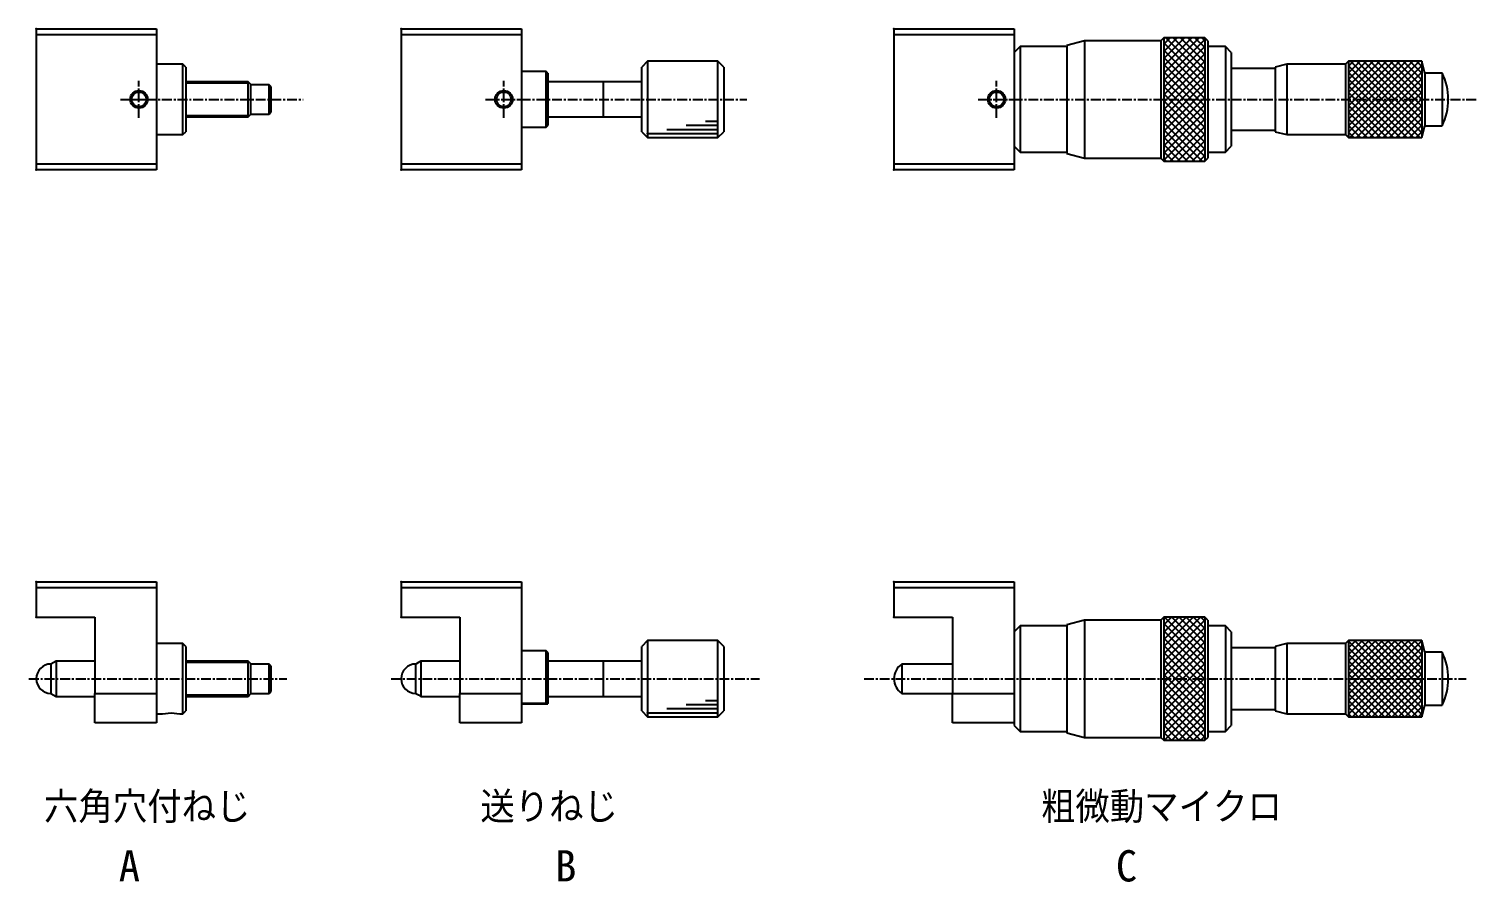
# Model space of a CAD drawing. Extents: x 565 to 917, y 86 to 335.
# Drawn here: x 731.4 to 916.6, y 93.4 to 202.5 of the extents above; entities that cross this region are included whole.
import ezdxf

# ---------------------------------------------------------------- set-up
doc = ezdxf.new("R2010")
doc.units = 0
doc.linetypes.add('CENTER', pattern=[2, 1.25, -0.25, 0.25, -0.25])
doc.layers.get('0').update_dxf_attribs({"linetype": 'CONTINUOUS'})
doc.styles.add('ｽﾀｲﾙ1', font='txt.shx', dxfattribs={"bigfont": 'bigfont.shx'})

msp = doc.modelspace()

# ---------------------------------------------------------------- linework, layer by layer
at = {"color": 7, "linetype": 'CONTINUOUS'}
for p, q in [((732.28, 202.46), (732.28, 184.46)), ((732.28, 202.46), (747.66, 202.46)), ((747.66, 202.46), (747.66, 201.71)), ((778.95, 202.46), (794.32, 202.46)), ((778.95, 202.46), (778.95, 184.46)), ((794.32, 202.46), (794.32, 201.71)), ((841.95, 202.46), (857.33, 202.46)), ((841.95, 202.46), (841.95, 184.46)), ((857.33, 202.46), (857.33, 201.71)), ((747.66, 201.71), (732.28, 201.71)), ((747.66, 201.71), (747.66, 185.21)), ((794.32, 201.71), (778.95, 201.71)), ((794.32, 201.71), (794.32, 185.21)), ((857.33, 201.71), (841.95, 201.71)), ((857.33, 201.71), (857.33, 185.21)), ((858.08, 200.21), (857.33, 199.46)), ((858.08, 200.21), (858.08, 186.71)), ((864.08, 200.21), (858.08, 200.21)), ((866.33, 200.96), (864.08, 200.36)), ((864.08, 200.36), (864.08, 186.56)), ((866.33, 200.96), (866.33, 185.96)), ((876.08, 200.96), (866.33, 200.96)), ((876.45, 201.33), (876.08, 200.96)), ((876.08, 200.96), (876.08, 185.96)), ((882.08, 200.96), (881.7, 201.33)), ((882.08, 200.96), (882.08, 185.96)), ((884.33, 200.21), (882.08, 200.21)), ((884.33, 200.21), (884.33, 186.71)), ((885.08, 199.46), (884.33, 200.21)), ((810.45, 198.33), (809.7, 197.58)), ((819.45, 198.33), (810.45, 198.33)), ((810.45, 198.33), (810.45, 188.58)), ((819.45, 188.58), (819.45, 198.33)), ((820.2, 197.58), (819.45, 198.33)), ((885.08, 199.46), (885.08, 187.46)), ((900.08, 198.33), (899.7, 197.96)), ((909.83, 196.83), (909.45, 198.33)), ((751.03, 197.96), (747.66, 197.96)), ((751.03, 193.46), (751.03, 197.96)), ((751.41, 197.58), (751.03, 197.96)), ((751.41, 197.58), (751.41, 193.46)), ((797.47, 197.02), (794.32, 197.02)), ((797.47, 189.9), (797.47, 197.02)), ((797.7, 196.8), (797.47, 197.02)), ((797.7, 196.8), (797.7, 190.12)), ((809.7, 189.33), (809.7, 197.58)), ((820.2, 197.58), (820.2, 189.33)), ((890.7, 197.4), (885.08, 197.4)), ((892.2, 197.96), (890.7, 197.58)), ((890.7, 197.58), (890.7, 189.33)), ((892.2, 197.96), (892.2, 188.96)), ((899.7, 197.96), (892.2, 197.96)), ((899.7, 197.96), (899.7, 188.96)), ((909.83, 196.83), (909.83, 190.08)), ((912.07, 196.83), (909.83, 196.83)), ((912.07, 196.83), (912.07, 190.08)), ((759.36, 195.71), (751.41, 195.71)), ((759.36, 193.46), (759.36, 195.71)), ((759.54, 195.52), (759.36, 195.71)), ((759.66, 195.41), (759.54, 195.52)), ((759.66, 195.41), (759.54, 195.52)), ((759.66, 195.41), (759.66, 191.51)), ((759.66, 195.41), (759.66, 191.51)), ((759.66, 195.41), (759.66, 191.51)), ((759.87, 195.33), (759.66, 195.33)), ((762.06, 195.33), (759.87, 195.33)), ((762.06, 193.46), (762.06, 195.33)), ((762.28, 195.11), (762.06, 195.33)), ((762.28, 195.11), (762.28, 193.46)), ((804.82, 195.71), (797.7, 195.71)), ((809.7, 195.71), (804.82, 195.71)), ((804.82, 195.71), (804.82, 195.71)), ((804.83, 195.71), (804.82, 195.71)), ((804.82, 191.21), (804.82, 195.71)), ((751.03, 188.96), (751.03, 193.46)), ((751.41, 193.46), (751.41, 189.33)), ((759.36, 191.21), (759.36, 193.46)), ((762.06, 191.58), (762.06, 193.46)), ((762.28, 193.46), (762.28, 191.81)), ((751.41, 191.21), (759.36, 191.21)), ((759.36, 191.21), (759.54, 191.4)), ((759.54, 191.4), (759.66, 191.51)), ((759.66, 191.58), (759.87, 191.58)), ((759.87, 191.58), (762.06, 191.58)), ((762.06, 191.58), (762.28, 191.81)), ((797.7, 191.21), (804.82, 191.21)), ((804.82, 191.21), (809.7, 191.21)), ((804.82, 191.21), (804.82, 191.21)), ((804.82, 191.21), (804.83, 191.21)), ((751.03, 188.96), (751.41, 189.33)), ((794.32, 189.9), (797.47, 189.9)), ((797.47, 189.9), (797.7, 190.12)), ((809.7, 189.33), (810.45, 188.58)), ((819.45, 188.58), (820.2, 189.33)), ((885.08, 189.52), (890.7, 189.52)), ((890.7, 189.33), (892.2, 188.96)), ((909.45, 188.58), (909.83, 190.08)), ((909.83, 190.08), (912.07, 190.08)), ((747.66, 188.96), (751.03, 188.96)), ((810.45, 188.58), (819.45, 188.58)), ((857.33, 187.46), (858.08, 186.71)), ((884.33, 186.71), (885.08, 187.46)), ((892.2, 188.96), (899.7, 188.96)), ((899.7, 188.96), (900.08, 188.58)), ((858.08, 186.71), (864.08, 186.71)), ((864.08, 186.56), (866.33, 185.96)), ((866.33, 185.96), (876.08, 185.96)), ((876.08, 185.96), (876.45, 185.58)), ((881.7, 185.58), (882.08, 185.96)), ((882.08, 186.71), (884.33, 186.71)), ((732.28, 185.21), (747.66, 185.21)), ((747.66, 184.46), (732.28, 184.46)), ((747.66, 185.21), (747.66, 184.46)), ((778.95, 185.21), (794.32, 185.21)), ((794.32, 184.46), (778.95, 184.46)), ((794.32, 185.21), (794.32, 184.46)), ((841.95, 185.21), (857.33, 185.21)), ((857.33, 184.46), (841.95, 184.46)), ((857.33, 185.21), (857.33, 184.46)), ((732.28, 131.77), (732.28, 127.27)), ((732.28, 131.77), (747.66, 131.77)), ((747.66, 131.77), (747.66, 131.02)), ((778.95, 131.77), (778.95, 127.27)), ((778.95, 131.77), (794.32, 131.77)), ((794.32, 131.77), (794.32, 131.02)), ((841.95, 131.77), (857.33, 131.77)), ((841.95, 131.77), (841.95, 127.27)), ((857.33, 131.77), (857.33, 131.02)), ((747.66, 131.02), (732.28, 131.02)), ((747.66, 131.02), (747.66, 117.52)), ((794.32, 131.02), (778.95, 131.02)), ((794.32, 131.02), (794.32, 117.52)), ((857.33, 131.02), (841.95, 131.02)), ((857.33, 131.02), (857.33, 117.52)), ((732.28, 127.27), (739.78, 127.27)), ((739.78, 127.27), (739.78, 117.52)), ((778.95, 127.27), (786.45, 127.27)), ((786.45, 127.27), (786.45, 121.64)), ((841.95, 127.27), (849.45, 127.27)), ((849.45, 127.27), (849.45, 118.64)), ((858.08, 126.14), (857.33, 125.39)), ((858.08, 126.14), (858.08, 112.64)), ((864.08, 126.14), (858.08, 126.14)), ((866.33, 126.89), (864.08, 126.29)), ((864.08, 126.29), (864.08, 112.49)), ((866.33, 126.89), (866.33, 111.89)), ((876.08, 126.89), (866.33, 126.89)), ((876.45, 127.27), (876.08, 126.89)), ((876.08, 126.89), (876.08, 111.89)), ((882.08, 126.89), (881.7, 127.27)), ((882.08, 126.89), (882.08, 111.89)), ((884.33, 126.14), (882.08, 126.14)), ((884.33, 126.14), (884.33, 112.64)), ((885.08, 125.39), (884.33, 126.14)), ((810.45, 124.27), (809.7, 123.52)), ((819.45, 124.27), (810.45, 124.27)), ((810.45, 124.27), (810.45, 119.39)), ((819.45, 114.52), (819.45, 124.27)), ((820.2, 123.52), (819.45, 124.27)), ((885.08, 125.39), (885.08, 113.39)), ((900.08, 124.27), (899.7, 123.89)), ((909.83, 122.77), (909.45, 124.27)), ((751.03, 123.89), (747.66, 123.89)), ((751.03, 114.89), (751.03, 123.89)), ((751.41, 123.52), (751.03, 123.89)), ((751.41, 123.52), (751.41, 115.27)), ((797.47, 122.96), (794.32, 122.96)), ((797.47, 116.22), (797.47, 122.96)), ((797.7, 122.73), (797.47, 122.96)), ((797.7, 122.73), (797.7, 116.22)), ((809.7, 119.39), (809.7, 123.52)), ((820.2, 123.52), (820.2, 115.27)), ((890.7, 123.33), (885.08, 123.33)), ((892.2, 123.89), (890.7, 123.52)), ((890.7, 123.52), (890.7, 115.27)), ((899.7, 123.89), (892.2, 123.89)), ((892.2, 123.89), (892.2, 114.89)), ((899.7, 123.89), (899.7, 114.89)), ((909.83, 122.77), (909.83, 116.02)), ((912.07, 122.77), (909.83, 122.77)), ((912.07, 122.77), (912.07, 116.02)), ((734.81, 121.64), (734.16, 121.27)), ((734.16, 121.27), (734.16, 117.52)), ((739.78, 121.64), (734.81, 121.64)), ((734.81, 121.64), (734.81, 119.39)), ((734.81, 121.64), (734.81, 119.39)), ((759.36, 121.64), (751.41, 121.64)), ((759.36, 117.14), (759.36, 121.64)), ((759.54, 121.46), (759.36, 121.64)), ((759.66, 121.34), (759.54, 121.46)), ((759.66, 121.34), (759.66, 117.44)), ((759.87, 121.27), (759.66, 121.27)), ((762.06, 121.27), (759.87, 121.27)), ((762.06, 117.52), (762.06, 121.27)), ((762.28, 121.04), (762.06, 121.27)), ((762.28, 121.04), (762.28, 117.74)), ((781.15, 121.46), (780.82, 121.27)), ((780.82, 119.39), (780.82, 121.27)), ((781.47, 121.64), (781.15, 121.46)), ((786.45, 121.64), (781.47, 121.64)), ((781.47, 121.64), (781.47, 119.39)), ((786.45, 121.64), (786.45, 117.52)), ((804.82, 121.64), (797.7, 121.64)), ((804.82, 119.39), (804.82, 121.64)), ((809.7, 121.64), (804.82, 121.64)), ((804.82, 121.64), (804.82, 121.64)), ((804.83, 121.64), (804.82, 121.64)), ((842.96, 121.27), (842.96, 117.52)), ((849.45, 121.27), (842.96, 121.27)), ((734.81, 119.39), (734.81, 117.14)), ((734.81, 119.39), (734.81, 117.14)), ((780.82, 117.52), (780.82, 119.39)), ((781.47, 119.39), (781.47, 117.14)), ((804.82, 117.14), (804.82, 119.39)), ((809.7, 115.27), (809.7, 119.39)), ((810.45, 119.39), (810.45, 114.52)), ((849.45, 118.64), (849.45, 117.52)), ((734.16, 117.52), (734.81, 117.14)), ((734.81, 117.14), (739.78, 117.14)), ((739.78, 117.52), (747.66, 117.52)), ((739.78, 113.77), (739.78, 117.52)), ((747.66, 117.52), (747.66, 113.77)), ((751.41, 117.14), (759.36, 117.14)), ((759.36, 117.14), (759.54, 117.33)), ((759.54, 117.33), (759.66, 117.44)), ((759.66, 117.52), (759.87, 117.52)), ((759.87, 117.52), (762.06, 117.52)), ((762.06, 117.52), (762.28, 117.74)), ((780.82, 117.52), (781.15, 117.33)), ((781.15, 117.33), (781.47, 117.14)), ((781.47, 117.14), (786.45, 117.14)), ((786.45, 117.52), (794.32, 117.52)), ((786.45, 117.14), (786.45, 117.52)), ((786.45, 113.77), (786.45, 117.14)), ((794.32, 117.52), (794.32, 113.77)), ((797.7, 117.14), (804.83, 117.14)), ((804.82, 117.14), (809.7, 117.14)), ((842.96, 117.52), (849.45, 117.52)), ((849.45, 117.52), (857.33, 117.52)), ((849.45, 113.77), (849.45, 117.52)), ((857.33, 117.52), (857.33, 113.77)), ((747.66, 114.89), (748.41, 114.89)), ((750.66, 114.89), (751.03, 114.89)), ((751.03, 114.89), (751.41, 115.27)), ((797.47, 116.22), (794.32, 116.22)), ((794.32, 116.19), (797.47, 116.19)), ((797.7, 116.22), (797.47, 116.22)), ((797.47, 116.19), (797.7, 116.2)), ((797.7, 116.2), (797.7, 116.22)), ((809.7, 115.27), (810.45, 114.52)), ((819.45, 114.52), (820.2, 115.27)), ((885.08, 115.46), (890.7, 115.46)), ((890.7, 115.27), (892.2, 114.89)), ((892.2, 114.89), (899.7, 114.89)), ((899.7, 114.89), (900.08, 114.52)), ((909.45, 114.52), (909.83, 116.02)), ((909.83, 116.02), (912.07, 116.02)), ((747.66, 113.77), (739.78, 113.77)), ((794.32, 113.77), (786.45, 113.77)), ((810.45, 114.52), (819.45, 114.52)), ((857.33, 113.77), (849.45, 113.77)), ((857.33, 113.77), (857.33, 113.39)), ((857.33, 113.39), (858.08, 112.64)), ((884.33, 112.64), (885.08, 113.39)), ((858.08, 112.64), (864.08, 112.64)), ((864.08, 112.49), (866.33, 111.89)), ((866.33, 111.89), (876.08, 111.89)), ((876.08, 111.89), (876.45, 111.52)), ((881.7, 111.52), (882.08, 111.89)), ((882.08, 112.64), (884.33, 112.64))]:
    msp.add_line(p, q, dxfattribs=at)
at = {"color": 3, "linetype": 'CONTINUOUS'}
for p, q in [((876.45, 201.33), (876.45, 185.58)), ((881.7, 201.33), (876.45, 201.33)), ((876.45, 200.52), (877.26, 201.33)), ((876.45, 199.6), (878.19, 201.33)), ((876.45, 198.67), (879.12, 201.33)), ((876.45, 197.74), (880.05, 201.33)), ((876.45, 196.81), (880.98, 201.33)), ((876.45, 195.88), (881.7, 201.13)), ((881.7, 195.44), (876.45, 200.69)), ((876.45, 194.96), (881.7, 200.21)), ((881.7, 196.37), (876.73, 201.33)), ((881.7, 197.3), (877.66, 201.33)), ((881.7, 198.22), (878.59, 201.33)), ((881.7, 199.15), (879.52, 201.33)), ((881.7, 200.08), (880.45, 201.33)), ((881.7, 201.01), (881.38, 201.33)), ((881.7, 201.33), (881.7, 185.58)), ((881.7, 194.51), (876.45, 199.76)), ((876.45, 194.03), (881.7, 199.28)), ((881.7, 193.58), (876.45, 198.83)), ((876.45, 193.1), (881.7, 198.35)), ((900.08, 198.33), (900.08, 188.58)), ((909.45, 198.33), (900.08, 198.33)), ((900.08, 197.7), (900.71, 198.33)), ((900.08, 196.85), (901.56, 198.33)), ((900.08, 196.01), (902.4, 198.33)), ((900.08, 195.16), (903.25, 198.33)), ((900.08, 194.32), (904.09, 198.33)), ((900.08, 193.47), (904.94, 198.33)), ((900.08, 192.63), (905.78, 198.33)), ((900.08, 191.78), (906.63, 198.33)), ((900.08, 190.94), (907.47, 198.33)), ((900.08, 190.09), (908.32, 198.33)), ((900.08, 189.25), (909.17, 198.33)), ((909.45, 189.2), (900.32, 198.33)), ((909.45, 190.05), (901.16, 198.33)), ((909.45, 190.89), (902.01, 198.33)), ((909.45, 191.74), (902.85, 198.33)), ((909.45, 192.58), (903.7, 198.33)), ((909.45, 193.43), (904.54, 198.33)), ((909.45, 194.27), (905.39, 198.33)), ((909.45, 195.12), (906.23, 198.33)), ((909.45, 195.96), (907.08, 198.33)), ((909.45, 196.81), (907.93, 198.33)), ((909.45, 197.65), (908.77, 198.33)), ((909.45, 198.33), (909.45, 188.58)), ((881.7, 192.65), (876.45, 197.9)), ((876.45, 192.17), (881.7, 197.42)), ((881.7, 191.73), (876.45, 196.98)), ((876.45, 191.24), (881.7, 196.49)), ((909.22, 188.58), (900.08, 197.73)), ((908.38, 188.58), (900.08, 196.89)), ((900.26, 188.58), (909.45, 197.78)), ((901.11, 188.58), (909.45, 196.93)), ((759.54, 195.52), (751.41, 195.52)), ((804.82, 191.31), (804.82, 195.61)), ((881.7, 190.8), (876.45, 196.05)), ((876.45, 190.32), (881.7, 195.57)), ((881.7, 189.87), (876.45, 195.12)), ((876.45, 189.39), (881.7, 194.64)), ((907.53, 188.58), (900.08, 196.04)), ((906.69, 188.58), (900.08, 195.19)), ((901.95, 188.58), (909.45, 196.09)), ((902.8, 188.58), (909.45, 195.24)), ((881.7, 188.94), (876.45, 194.19)), ((876.45, 188.46), (881.7, 193.71)), ((881.7, 188.01), (876.45, 193.26)), ((876.45, 187.53), (881.7, 192.78)), ((905.84, 188.58), (900.08, 194.35)), ((905, 188.58), (900.08, 193.5)), ((903.64, 188.58), (909.45, 194.4)), ((904.49, 188.58), (909.45, 193.55)), ((905.33, 188.58), (909.45, 192.71)), ((751.41, 191.4), (759.54, 191.4)), ((881.7, 187.09), (876.45, 192.34)), ((876.45, 186.6), (881.7, 191.85)), ((881.7, 186.16), (876.45, 191.41)), ((876.45, 185.67), (881.7, 190.92)), ((904.15, 188.58), (900.08, 192.66)), ((903.31, 188.58), (900.08, 191.81)), ((902.46, 188.58), (900.08, 190.97)), ((906.18, 188.58), (909.45, 191.86)), ((907.02, 188.58), (909.45, 191.01)), ((810.45, 189.11), (819.45, 189.11)), ((812.92, 189.63), (819.45, 189.63)), ((815.39, 190.16), (819.45, 190.16)), ((817.86, 190.68), (819.45, 190.68)), ((881.35, 185.58), (876.45, 190.48)), ((880.42, 185.58), (876.45, 189.55)), ((877.29, 185.58), (881.7, 190)), ((878.22, 185.58), (881.7, 189.07)), ((901.62, 188.58), (900.08, 190.12)), ((900.77, 188.58), (900.08, 189.28)), ((907.87, 188.58), (909.45, 190.17)), ((908.71, 188.58), (909.45, 189.32)), ((879.49, 185.58), (876.45, 188.62)), ((878.56, 185.58), (876.45, 187.7)), ((879.15, 185.58), (881.7, 188.14)), ((880.07, 185.58), (881.7, 187.21)), ((900.08, 188.58), (909.45, 188.58)), ((877.64, 185.58), (876.45, 186.77)), ((876.71, 185.58), (876.45, 185.84)), ((876.45, 185.58), (881.7, 185.58)), ((881, 185.58), (881.7, 186.28)), ((876.45, 127.27), (876.45, 111.52)), ((881.7, 127.27), (876.45, 127.27)), ((876.45, 127.21), (876.52, 127.27)), ((876.45, 126.28), (877.44, 127.27)), ((876.45, 125.35), (878.37, 127.27)), ((876.45, 124.42), (879.3, 127.27)), ((876.45, 123.49), (880.23, 127.27)), ((876.45, 122.57), (881.16, 127.27)), ((876.45, 121.64), (881.7, 126.89)), ((881.7, 121.19), (876.45, 126.44)), ((881.7, 122.12), (876.55, 127.27)), ((881.7, 123.05), (877.48, 127.27)), ((881.7, 123.98), (878.41, 127.27)), ((881.7, 124.91), (879.34, 127.27)), ((881.7, 125.83), (880.27, 127.27)), ((881.7, 126.76), (881.19, 127.27)), ((881.7, 127.27), (881.7, 111.52)), ((876.45, 120.71), (881.7, 125.96)), ((881.7, 120.26), (876.45, 125.51)), ((876.45, 119.78), (881.7, 125.03)), ((881.7, 119.34), (876.45, 124.59)), ((900.08, 124.27), (900.08, 114.52)), ((909.45, 124.27), (900.08, 124.27)), ((900.08, 124.17), (900.18, 124.27)), ((900.08, 123.32), (901.03, 124.27)), ((900.08, 122.47), (901.87, 124.27)), ((900.08, 121.63), (902.72, 124.27)), ((900.08, 120.78), (903.56, 124.27)), ((900.08, 119.94), (904.41, 124.27)), ((900.08, 119.09), (905.25, 124.27)), ((900.08, 118.25), (906.1, 124.27)), ((900.08, 117.4), (906.94, 124.27)), ((900.08, 116.56), (907.79, 124.27)), ((900.08, 115.71), (908.63, 124.27)), ((900.08, 114.87), (909.45, 124.24)), ((909.45, 114.82), (900.08, 124.2)), ((909.45, 115.67), (900.85, 124.27)), ((909.45, 116.51), (901.69, 124.27)), ((909.45, 117.36), (902.54, 124.27)), ((909.45, 118.2), (903.39, 124.27)), ((909.45, 119.05), (904.23, 124.27)), ((909.45, 119.89), (905.08, 124.27)), ((909.45, 120.74), (905.92, 124.27)), ((909.45, 121.58), (906.77, 124.27)), ((909.45, 122.43), (907.61, 124.27)), ((909.45, 123.27), (908.46, 124.27)), ((909.45, 124.12), (909.3, 124.27)), ((909.45, 124.27), (909.45, 114.52)), ((876.45, 118.85), (881.7, 124.1)), ((881.7, 118.41), (876.45, 123.66)), ((876.45, 117.93), (881.7, 123.18)), ((881.7, 117.48), (876.45, 122.73)), ((908.91, 114.52), (900.08, 123.35)), ((908.06, 114.52), (900.08, 122.51)), ((900.57, 114.52), (909.45, 123.4)), ((901.42, 114.52), (909.45, 122.55)), ((759.54, 121.46), (751.41, 121.46)), ((876.45, 117), (881.7, 122.25)), ((881.7, 116.55), (876.45, 121.8)), ((876.45, 116.07), (881.7, 121.32)), ((881.7, 115.62), (876.45, 120.87)), ((907.22, 114.52), (900.08, 121.66)), ((906.37, 114.52), (900.08, 120.82)), ((902.26, 114.52), (909.45, 121.71)), ((903.11, 114.52), (909.45, 120.86)), ((804.82, 117.24), (804.82, 119.39)), ((876.45, 115.14), (881.7, 120.39)), ((881.7, 114.7), (876.45, 119.95)), ((876.45, 114.21), (881.7, 119.46)), ((881.7, 113.77), (876.45, 119.02)), ((905.53, 114.52), (900.08, 119.97)), ((904.68, 114.52), (900.08, 119.13)), ((903.95, 114.52), (909.45, 120.02)), ((904.8, 114.52), (909.45, 119.17)), ((751.41, 117.33), (759.54, 117.33)), ((804.82, 117.14), (804.82, 117.24)), ((876.45, 113.28), (881.7, 118.53)), ((881.7, 112.84), (876.45, 118.09)), ((876.45, 112.36), (881.7, 117.61)), ((881.7, 111.91), (876.45, 117.16)), ((903.84, 114.52), (900.08, 118.28)), ((902.99, 114.52), (900.08, 117.44)), ((905.65, 114.52), (909.45, 118.33)), ((906.49, 114.52), (909.45, 117.48)), ((748.41, 114.89), (749.53, 115.04)), ((749.53, 115.04), (750.66, 114.89)), ((810.45, 115.04), (819.45, 115.04)), ((812.92, 115.57), (819.45, 115.57)), ((815.39, 116.09), (819.45, 116.09)), ((817.86, 116.62), (819.45, 116.62)), ((881.17, 111.52), (876.45, 116.23)), ((880.24, 111.52), (876.45, 115.31)), ((876.54, 111.52), (881.7, 116.68)), ((877.47, 111.52), (881.7, 115.75)), ((902.15, 114.52), (900.08, 116.59)), ((901.3, 114.52), (900.08, 115.74)), ((900.46, 114.52), (900.08, 114.9)), ((907.34, 114.52), (909.45, 116.64)), ((908.18, 114.52), (909.45, 115.79)), ((909.03, 114.52), (909.45, 114.95)), ((879.31, 111.52), (876.45, 114.38)), ((878.38, 111.52), (876.45, 113.45)), ((878.4, 111.52), (881.7, 114.82)), ((879.33, 111.52), (881.7, 113.89)), ((900.08, 114.52), (909.45, 114.52)), ((877.45, 111.52), (876.45, 112.52)), ((876.53, 111.52), (876.45, 111.59)), ((876.45, 111.52), (881.7, 111.52)), ((880.26, 111.52), (881.7, 112.97)), ((881.18, 111.52), (881.7, 112.04))]:
    msp.add_line(p, q, dxfattribs=at)
at = {"color": 1, "linetype": 'CENTER'}
for p, q in [((745.41, 191.11), (745.41, 195.81)), ((792.07, 191.11), (792.07, 195.81)), ((855.08, 191.11), (855.08, 195.81)), ((743.06, 193.46), (747.76, 193.46)), ((744.36, 193.46), (766.4, 193.46)), ((789.72, 193.46), (794.42, 193.46)), ((790.25, 193.46), (823.15, 193.46)), ((852.73, 193.46), (857.43, 193.46)), ((853.14, 193.46), (916.64, 193.46)), ((731.35, 119.39), (764.31, 119.39)), ((777.65, 119.39), (824.77, 119.39)), ((838.14, 119.39), (915.14, 119.39))]:
    msp.add_line(p, q, dxfattribs=at)
at = {"color": 3, "linetype": 'CONTINUOUS'}
for centre in [(745.41, 193.46), (792.07, 193.46), (855.08, 193.46)]:
    msp.add_circle(centre, 1.12, dxfattribs=at)
at = {"color": 7, "linetype": 'CONTINUOUS'}
for centre in [(745.41, 193.46), (792.07, 193.46), (855.08, 193.46)]:
    msp.add_circle(centre, 0.938, dxfattribs=at)
for centre, radius, start, end in [((904.95, 193.46), 7.88, 0, 25.3769), ((904.95, 193.46), 7.88, 334.6231, 0), ((904.95, 119.39), 7.88, 0, 25.3769), ((734.16, 119.39), 1.88, 90, 180), ((780.82, 119.39), 1.88, 90, 180), ((844.2, 119.39), 2.25, 123.5573, 180), ((734.16, 119.39), 1.88, 180, 270), ((780.82, 119.39), 1.88, 180, 270), ((844.2, 119.39), 2.25, 180, 236.4427), ((904.95, 119.39), 7.88, 334.6231, 0)]:
    msp.add_arc(centre, radius, start, end, dxfattribs=at)
at = {"color": 7}
for p in [(732.28, 202.46), (778.95, 202.46), (841.95, 202.46), (810.45, 189.11), (732.28, 184.46), (778.95, 184.46), (841.95, 184.46), (732.28, 131.77), (778.95, 131.77), (841.95, 131.77), (732.28, 127.27), (778.95, 127.27), (841.95, 127.27), (810.45, 115.04)]:
    msp.add_point(p, dxfattribs=at)
at = {"color": 6}
msp.add_point((912.83, 193.46), dxfattribs=at)

# ---------------------------------------------------------------- texts
at = {"style": 'ｽﾀｲﾙ1'}
for s, p in [('六角穴付ねじ', (733.27, 100.95)), ('送りねじ', (789.07, 100.95)), ('粗微動マイクロ', (860.76, 100.95))]:
    msp.add_text(s, height=4, dxfattribs=at).set_placement(p)
for s, p in [('A', (742.83, 93.47)), ('B', (798.63, 93.47)), ('C', (870.33, 93.47))]:
    msp.add_text(s, height=4).set_placement(p)

doc.saveas('drawing.dxf')
